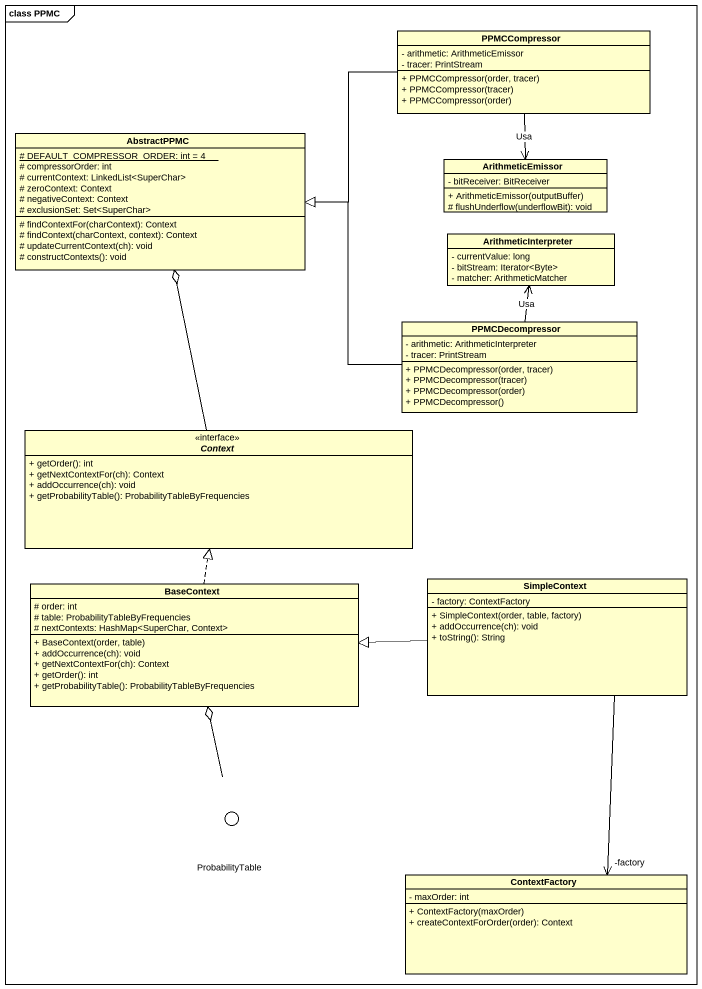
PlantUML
@startuml
mainframe class PPMC
allowmixing
hide circle
hide empty members
skinparam classAttributeIconSize 0
class PPMCCompressor {
  - arithmetic: ArithmeticEmissor
  - tracer: PrintStream
  + PPMCCompressor(order, tracer)
  + PPMCCompressor(tracer)
  + PPMCCompressor(order)
}
class AbstractPPMC {
  {static} # DEFAULT_COMPRESSOR_ORDER: int = 4
  # compressorOrder: int
  # currentContext: LinkedList<SuperChar>
  # zeroContext: Context
  # negativeContext: Context
  # exclusionSet: Set<SuperChar>
  # findContextFor(charContext): Context
  # findContext(charContext, context): Context
  # updateCurrentContext(ch): void
  # constructContexts(): void
}
class ArithmeticEmissor {
  - bitReceiver: BitReceiver
  + ArithmeticEmissor(outputBuffer)
  # flushUnderflow(underflowBit): void
}
class ArithmeticInterpreter {
  - currentValue: long
  - bitStream: Iterator<Byte>
  - matcher: ArithmeticMatcher
}
class PPMCDecompressor {
  - arithmetic: ArithmeticInterpreter
  - tracer: PrintStream
  + PPMCDecompressor(order, tracer)
  + PPMCDecompressor(tracer)
  + PPMCDecompressor(order)
  + PPMCDecompressor()
}
interface Context <<interface>> {
  + getOrder(): int
  + getNextContextFor(ch): Context
  + addOccurrence(ch): void
  + getProbabilityTable(): ProbabilityTableByFrequencies
}
class BaseContext {
  # order: int
  # table: ProbabilityTableByFrequencies
  # nextContexts: HashMap<SuperChar, Context>
  + BaseContext(order, table)
  + addOccurrence(ch): void
  + getNextContextFor(ch): Context
  + getOrder(): int
  + getProbabilityTable(): ProbabilityTableByFrequencies
}
class SimpleContext {
  - factory: ContextFactory
  + SimpleContext(order, table, factory)
  + addOccurrence(ch): void
  + toString(): String
}
() ProbabilityTable <<interface>>
class ContextFactory {
  - maxOrder: int
  + ContextFactory(maxOrder)
  + createContextForOrder(order): Context
}
PPMCCompressor -left-|> AbstractPPMC
PPMCCompressor --> ArithmeticEmissor : Usa
PPMCDecompressor -left-|> AbstractPPMC
PPMCDecompressor -up-> ArithmeticInterpreter : Usa
Context -up-o AbstractPPMC
BaseContext .up.|> Context
SimpleContext -left-|> BaseContext
SimpleContext --> "-factory" ContextFactory
ProbabilityTable -up-o BaseContext
@enduml
